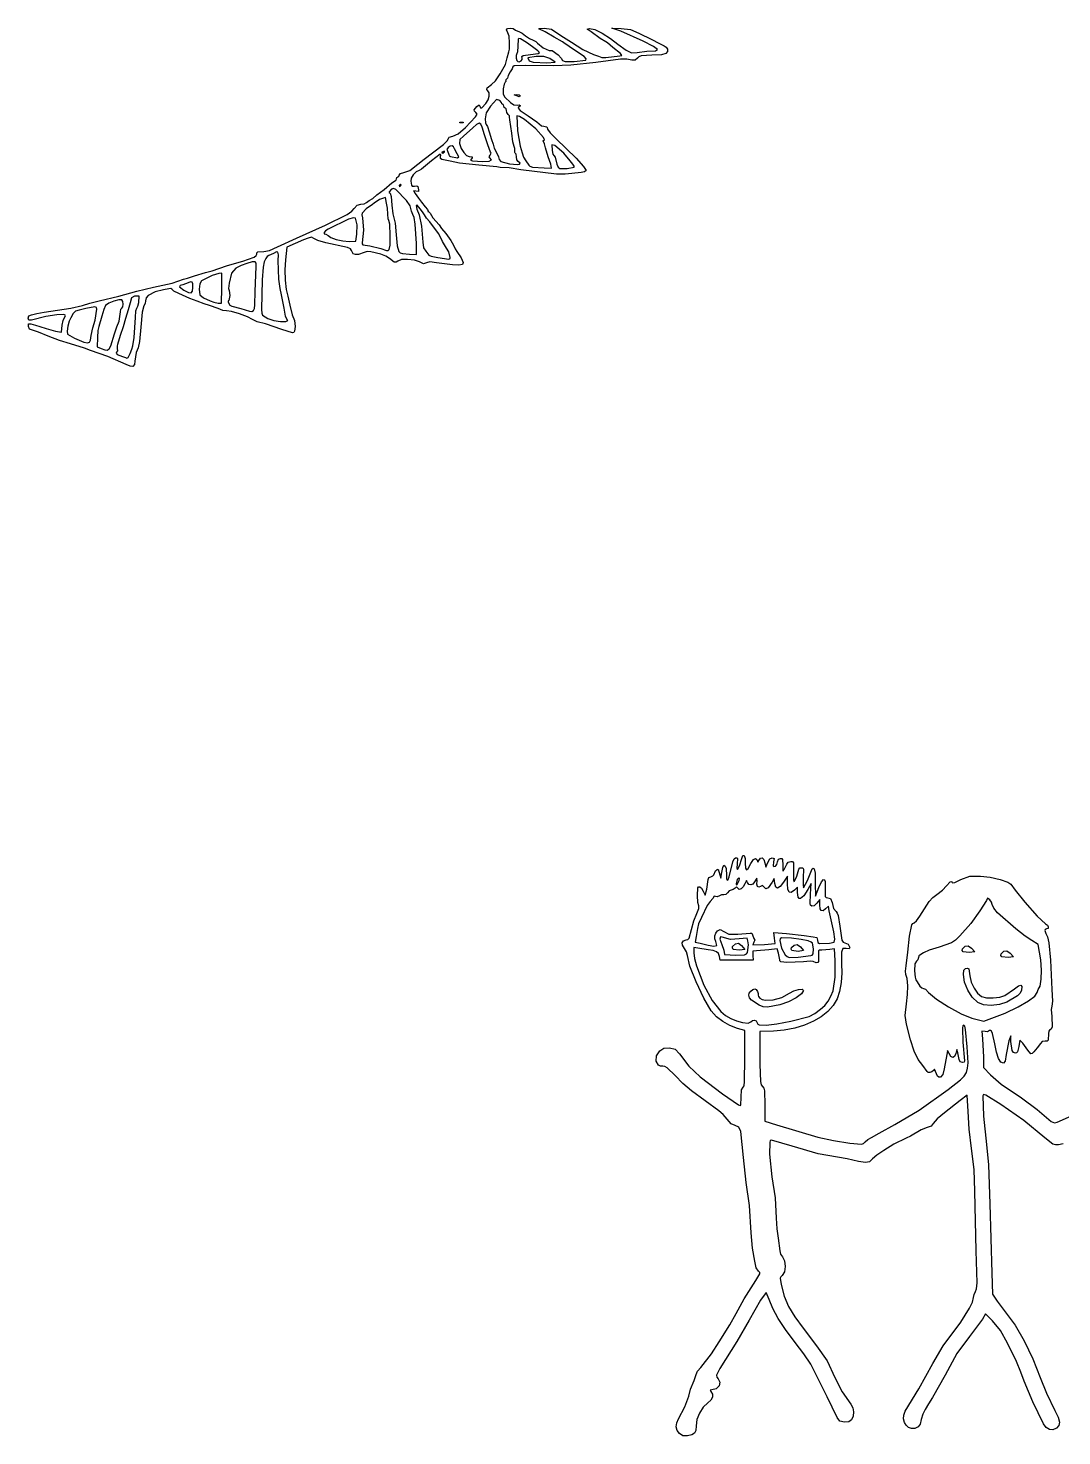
# Model space of a CAD drawing. Extents: x 0.2 to 20.9, y 0.4 to 14.7.
# Drawn here: x 0.16 to 10.67, y 0.41 to 14.72 of the extents above; entities that cross this region are included whole.
import ezdxf

# ---------------------------------------------------------------- set-up
doc = ezdxf.new("R2010")
doc.units = 0
doc.layers.add('Layer_1', color=7, linetype='CONTINUOUS')

msp = doc.modelspace()

# ---------------------------------------------------------------- linework, layer by layer
at = {"layer": 'Layer_1', "color": 7}
for points in [[(1.155627, 11.298147), (0.967548, 11.378054), (0.791659, 11.440237), (0.731385, 11.463606), (0.589122, 11.509432), (0.476177, 11.543294), (0.361877, 11.586141), (0.264849, 11.62539), (0.201349, 11.646986), (0.171839, 11.657695), (0.161107, 11.684714), (0.163003, 11.710749), (0.186507, 11.711165), (0.234877, 11.69755), (0.27861, 11.685684), (0.340397, 11.662435), (0.437608, 11.635951), (0.497713, 11.627978), (0.505765, 11.695955), (0.515249, 11.745231), (0.526745, 11.768244), (0.539677, 11.791432), (0.536086, 11.800668), (0.522706, 11.805419), (0.450946, 11.803611), (0.339821, 11.785463), (0.193602, 11.749657), (0.165377, 11.749664), (0.158677, 11.769433), (0.167067, 11.790965), (0.193602, 11.803006), (0.246877, 11.816499), (0.323077, 11.828459), (0.59291, 11.871443), (0.712348, 11.898432), (0.787327, 11.922192), (0.882577, 11.946018), (1.079357, 11.990854), (1.263577, 12.043742), (1.435027, 12.082701), (1.624433, 12.124344), (1.739192, 12.16568), (1.777783, 12.176837), (1.850734, 12.200507), (1.963863, 12.233025), (2.030867, 12.248375), (2.098297, 12.272856), (2.184939, 12.303837), (2.343314, 12.348923), (2.45594, 12.390099), (2.477071, 12.404491), (2.482777, 12.418773), (2.485114, 12.434494), (2.495079, 12.443028), (2.555615, 12.444892), (2.611811, 12.456412), (2.695315, 12.49268), (2.889179, 12.583253), (3.181279, 12.71298), (3.404346, 12.823717), (3.450433, 12.855622), (3.47507, 12.884862), (3.504068, 12.917876), (3.54271, 12.926137), (3.576916, 12.931733), (3.600379, 12.945187), (3.627334, 12.964237), (3.662968, 12.986462), (3.704243, 13.0215), (3.778179, 13.077951), (3.858048, 13.144513), (3.892973, 13.167437), (3.901593, 13.173033), (3.905179, 13.186487), (3.90891, 13.199941), (3.917879, 13.205537), (3.926849, 13.210656), (3.930579, 13.222964), (3.943857, 13.237675), (3.978391, 13.248037), (4.039301, 13.268875), (4.121782, 13.332537), (4.187619, 13.386073), (4.269624, 13.449573), (4.381359, 13.534514), (4.421678, 13.57043), (4.433268, 13.594758), (4.440242, 13.609578), (4.4762, 13.619684), (4.532209, 13.642484), (4.605946, 13.705618), (4.708841, 13.815152), (4.724463, 13.843785), (4.712016, 13.860874), (4.697671, 13.873991), (4.69414, 13.8864), (4.721154, 13.919562), (4.745454, 13.93655), (4.753833, 13.924227), (4.760732, 13.908036), (4.77254, 13.906554), (4.8147, 13.949286), (4.836721, 13.987497), (4.847924, 14.026603), (4.847332, 14.059929), (4.833964, 14.080795), (4.824098, 14.093844), (4.828039, 14.11035), (4.872347, 14.145337), (4.913178, 14.180817), (4.957645, 14.253287), (5.012007, 14.348537), (5.029324, 14.415212), (5.046444, 14.475515), (5.05425, 14.504384), (5.054658, 14.568735), (5.049011, 14.635058), (5.038654, 14.669843), (5.022779, 14.698418), (5.03387, 14.712283), (5.06014, 14.716752), (5.091089, 14.711896), (5.116215, 14.697786), (5.155909, 14.678736), (5.182414, 14.667382), (5.217143, 14.640084), (5.256197, 14.61059), (5.293103, 14.593956), (5.321591, 14.582134), (5.340401, 14.564206), (5.396404, 14.516346), (5.458954, 14.48946), (5.489273, 14.489742), (5.549692, 14.444392), (5.58084, 14.410264), (5.594279, 14.386524), (5.62061, 14.376581), (5.710197, 14.378619), (5.831146, 14.390673), (5.832877, 14.405391), (5.814532, 14.426981), (5.714517, 14.493506), (5.606979, 14.566531), (5.593661, 14.577138), (5.507818, 14.624763), (5.41834, 14.679314), (5.352979, 14.708556), (5.360665, 14.713283), (5.405896, 14.715835), (5.482096, 14.706267), (5.577569, 14.642694), (5.685519, 14.573618), (5.799951, 14.500367), (5.907998, 14.450138), (5.959591, 14.430482), (5.992129, 14.417443), (6.035026, 14.419713), (6.175798, 14.43545), (6.197626, 14.440328), (6.182148, 14.460098), (6.105454, 14.518975), (6.051479, 14.566165), (6.034715, 14.577138), (5.977735, 14.612063), (5.885284, 14.678738), (5.844016, 14.707041), (5.868334, 14.714725), (5.920643, 14.702665), (5.997585, 14.664945), (6.08153, 14.611551), (6.154846, 14.552469), (6.239123, 14.492118), (6.29442, 14.467432), (6.353423, 14.47006), (6.451529, 14.481617), (6.53778, 14.487895), (6.559479, 14.49981), (6.516803, 14.529483), (6.414454, 14.582874), (6.184829, 14.684749), (6.095929, 14.716574), (6.191179, 14.713152), (6.284056, 14.702342), (6.368979, 14.666774), (6.502329, 14.600024), (6.572179, 14.563801), (6.626154, 14.537612), (6.648804, 14.522726), (6.660065, 14.502408), (6.659132, 14.479978), (6.645204, 14.458756), (6.599086, 14.447212), (6.502928, 14.441336), (6.393621, 14.434748), (6.370496, 14.425998), (6.355455, 14.410945), (6.331272, 14.390408), (6.297704, 14.392222), (6.247742, 14.400338), (6.181832, 14.399828), (5.930829, 14.368268), (5.676829, 14.339614), (5.502781, 14.332104), (5.213279, 14.335627), (5.102082, 14.334255), (5.087332, 14.324447), (5.081064, 14.304088), (5.061644, 14.272338), (5.041829, 14.234238), (5.032264, 14.207329), (5.021018, 14.196138), (5.014342, 14.192726), (5.015758, 14.184522), (5.017007, 14.175045), (5.009927, 14.16857), (4.998581, 14.146877), (4.989573, 14.100811), (4.98825, 14.045497), (5.00568, 14.015456), (5.064692, 13.960264), (5.099264, 13.936158), (5.131367, 13.934813), (5.151123, 13.936225), (5.16182, 13.930887), (5.1611, 13.92213), (5.146604, 13.913287), (5.143734, 13.901908), (5.161848, 13.880962), (5.242681, 13.826869), (5.330289, 13.763657), (5.380262, 13.72465), (5.403779, 13.719888), (5.429179, 13.715125), (5.438149, 13.706924), (5.441879, 13.689435), (5.466136, 13.651123), (5.527604, 13.591015), (5.731581, 13.394491), (5.805198, 13.311946), (5.832308, 13.269038), (5.818276, 13.254681), (5.784483, 13.249278), (5.689529, 13.239822), (5.618747, 13.231155), (5.532331, 13.232623), (5.168829, 13.275936), (5.052207, 13.295361), (4.960394, 13.301477), (4.924211, 13.305515), (4.742973, 13.32559), (4.546529, 13.344787), (4.451279, 13.364328), (4.365271, 13.38208), (4.353013, 13.393427), (4.353679, 13.409962), (4.35481, 13.427036), (4.348661, 13.434138), (4.259207, 13.36806), (4.159179, 13.282476), (4.133779, 13.271293), (4.104595, 13.255078), (4.075684, 13.224719), (4.054891, 13.190422), (4.050064, 13.162393), (4.057404, 13.119571), (4.065364, 13.109426), (4.089329, 13.111422), (4.112113, 13.113458), (4.121079, 13.106353), (4.129035, 13.072581), (4.128481, 13.057165), (4.10046, 13.058919), (4.079323, 13.061714), (4.079804, 13.058507), (4.095679, 13.034364), (4.127209, 12.987797), (4.158959, 12.947936), (4.196424, 12.901574), (4.220494, 12.873623), (4.226058, 12.857552), (4.225028, 12.852175), (4.233263, 12.849939), (4.248079, 12.835897), (4.275871, 12.787626), (4.337053, 12.716142), (4.362379, 12.681641), (4.405379, 12.629986), (4.457852, 12.55713), (4.484703, 12.509899), (4.502079, 12.475013), (4.519509, 12.447345), (4.563974, 12.380798), (4.58202, 12.333959), (4.575119, 12.313632), (4.540199, 12.307872), (4.47446, 12.309608), (4.310408, 12.331524), (4.244209, 12.340938), (4.208416, 12.331211), (4.17962, 12.322729), (4.140344, 12.340129), (4.086774, 12.358445), (4.018296, 12.366472), (3.955283, 12.363436), (3.918105, 12.348564), (3.902189, 12.337978), (3.882352, 12.339109), (3.833842, 12.375584), (3.797375, 12.400636), (3.744942, 12.41766), (3.642761, 12.441848), (3.605979, 12.447229), (3.577562, 12.436299), (3.518251, 12.416688), (3.486857, 12.416101), (3.46349, 12.422752), (3.447979, 12.455599), (3.438222, 12.475005), (3.406704, 12.485813), (3.185437, 12.533832), (3.10644, 12.558748), (3.063751, 12.580085), (3.03922, 12.5934), (3.006601, 12.583147), (2.958273, 12.563561), (2.790893, 12.489048), (2.774922, 12.361399), (2.769987, 12.26069), (2.773508, 12.154385), (2.784267, 12.05941), (2.801044, 11.992689), (2.819581, 11.902274), (2.845218, 11.803313), (2.866248, 11.744484), (2.874033, 11.684116), (2.868292, 11.637028), (2.860261, 11.623095), (2.848743, 11.618039), (2.737858, 11.654223), (2.572796, 11.712189), (2.488243, 11.732339), (2.439145, 11.756133), (2.38846, 11.783833), (2.307508, 11.81413), (2.226681, 11.83703), (2.176371, 11.842539), (2.140331, 11.846867), (2.089537, 11.866651), (2.004684, 11.897517), (1.948533, 11.914606), (1.878683, 11.940366), (1.803327, 11.967057), (1.692202, 12.017791), (1.640628, 12.044823), (1.619177, 12.063767), (1.611314, 12.070816), (1.590602, 12.067843), (1.536627, 12.057038), (1.450641, 12.036632), (1.379878, 12.000773), (1.360526, 11.974435), (1.352477, 11.944481), (1.347652, 11.916579), (1.336051, 11.895171), (1.319929, 11.830215), (1.304375, 11.675984), (1.290147, 11.530899), (1.277358, 11.466307), (1.255616, 11.418515), (1.245283, 11.332289), (1.239397, 11.296161), (1.222792, 11.278542), (1.195019, 11.279262), (1.155627, 11.298149), (1.155627, 11.298147)], [(5.17363, 14.385412), (5.183282, 14.397788), (5.181529, 14.412037), (5.179326, 14.427725), (5.193473, 14.439615), (5.266213, 14.449943), (5.345851, 14.457946), (5.358617, 14.467947), (5.341724, 14.486521), (5.288895, 14.526337), (5.227388, 14.572225), (5.165654, 14.608005), (5.149529, 14.611366), (5.141002, 14.604273), (5.137079, 14.533543), (5.133994, 14.474638), (5.126578, 14.450137), (5.120805, 14.438945), (5.12167, 14.412037), (5.127787, 14.388715), (5.13804, 14.376732), (5.153099, 14.375745), (5.17363, 14.385412), (5.17363, 14.385412)], [(5.518079, 14.370784), (5.464104, 14.40759), (5.404116, 14.428449), (5.324404, 14.428314), (5.238871, 14.413733), (5.254627, 14.38606), (5.295869, 14.370636), (5.432084, 14.363312), (5.518079, 14.370777), (5.518079, 14.370784)], [(5.118021, 14.031037), (5.102737, 14.040271), (5.127546, 14.042845), (5.152211, 14.039744), (5.162471, 14.031037), (5.153254, 14.019858), (5.118021, 14.031037), (5.118021, 14.031037)], [(5.162479, 13.345237), (5.143429, 13.36253), (5.129728, 13.378597), (5.124379, 13.408339), (5.120997, 13.435528), (5.112868, 13.446837), (5.106694, 13.454318), (5.108016, 13.472305), (5.108742, 13.495084), (5.101136, 13.514089), (5.089015, 13.560904), (5.078891, 13.650546), (5.058088, 13.786006), (5.053296, 13.813142), (5.052896, 13.826098), (5.041688, 13.840653), (5.028334, 13.858742), (5.022779, 13.880192), (5.019049, 13.897033), (5.010079, 13.904037), (5.00111, 13.909633), (4.997379, 13.923087), (4.993649, 13.936541), (4.984679, 13.942137), (4.97571, 13.947334), (4.971979, 13.959829), (4.956069, 13.982468), (4.921665, 13.992937), (4.859203, 13.923632), (4.816747, 13.856517), (4.806879, 13.796632), (4.810144, 13.755885), (4.817993, 13.738937), (4.830809, 13.716554), (4.846012, 13.662737), (4.871376, 13.586537), (4.887809, 13.536638), (4.89909, 13.495753), (4.915004, 13.467526), (4.942038, 13.40921), (4.950331, 13.380253), (4.966285, 13.362281), (5.054529, 13.338256), (5.136928, 13.329296), (5.156271, 13.334119), (5.162479, 13.345237), (5.162479, 13.345237)], [(4.870379, 13.377783), (4.854504, 13.399264), (4.84583, 13.40814), (4.856875, 13.42669), (4.867014, 13.445248), (4.862282, 13.45733), (4.833146, 13.529387), (4.800501, 13.630987), (4.775471, 13.710362), (4.763538, 13.740924), (4.7444, 13.750084), (4.716971, 13.737768), (4.680167, 13.703904), (4.587073, 13.620141), (4.548052, 13.583446), (4.546958, 13.54405), (4.563563, 13.49502), (4.589168, 13.451157), (4.61762, 13.420896), (4.642767, 13.412673), (4.672914, 13.408561), (4.675438, 13.399346), (4.666042, 13.388978), (4.658409, 13.376474), (4.677026, 13.366778), (4.778316, 13.359648), (4.848708, 13.364975), (4.870391, 13.377783), (4.870379, 13.377783)], [(4.549696, 13.760048), (4.581446, 13.760048), (4.583328, 13.755524), (4.565571, 13.753642), (4.54781, 13.755524), (4.549696, 13.760048), (4.549696, 13.760048)], [(5.473601, 13.332665), (5.445881, 13.409628), (5.419615, 13.501575), (5.410607, 13.541897), (5.398699, 13.564118), (5.391953, 13.571245), (5.400703, 13.573643), (5.409116, 13.581991), (5.398115, 13.605739), (5.321221, 13.694343), (5.206909, 13.787098), (5.155761, 13.817766), (5.129115, 13.824115), (5.135813, 13.673518), (5.160783, 13.518722), (5.182458, 13.450193), (5.197003, 13.404438), (5.221114, 13.369234), (5.251371, 13.324778), (5.259791, 13.313414), (5.286872, 13.305238), (5.407954, 13.29647), (5.481989, 13.294438), (5.473593, 13.332666), (5.473601, 13.332665)], [(4.394039, 13.459392), (4.39397, 13.466213), (4.382087, 13.464383), (4.363107, 13.452444), (4.374329, 13.446837), (4.394039, 13.459392), (4.394039, 13.459392)], [(4.540179, 13.40783), (4.521756, 13.438046), (4.494979, 13.489753), (4.484942, 13.511837), (4.469831, 13.521613), (4.450949, 13.518813), (4.429596, 13.503171), (4.41728, 13.484503), (4.424155, 13.468881), (4.438579, 13.432441), (4.441903, 13.41972), (4.454586, 13.41082), (4.524304, 13.39794), (4.540179, 13.40783), (4.540179, 13.40783)], [(5.712708, 13.303746), (5.712368, 13.315247), (5.696833, 13.334373), (5.670479, 13.369408), (5.605238, 13.445869), (5.516434, 13.523917), (5.483979, 13.531272), (5.486527, 13.472405), (5.496141, 13.437118), (5.506494, 13.421437), (5.51815, 13.405562), (5.534898, 13.334089), (5.550388, 13.304584), (5.566063, 13.290287), (5.641679, 13.290887), (5.712708, 13.303746), (5.712708, 13.303746)], [(4.108125, 12.528939), (4.095487, 12.722569), (4.083249, 12.792454), (4.069918, 12.822421), (4.057579, 12.857518), (4.044337, 12.909446), (4.006779, 12.964089), (3.899184, 13.075545), (3.875369, 13.085782), (3.854416, 13.078557), (3.829936, 13.054375), (3.829946, 13.044473), (3.839811, 13.040437), (3.849611, 13.004448), (3.857955, 12.917922), (3.867074, 12.828951), (3.878732, 12.787084), (3.89109, 12.733341), (3.901863, 12.614665), (3.910452, 12.505111), (3.927822, 12.44792), (3.943684, 12.433425), (3.966402, 12.425378), (4.038623, 12.419771), (4.108379, 12.41749), (4.108097, 12.528938), (4.108125, 12.528939)], [(3.949629, 13.116637), (3.951225, 13.125607), (3.944027, 13.129337), (3.930579, 13.116637), (3.936179, 13.103937), (3.949629, 13.116637), (3.949629, 13.116637)], [(3.841679, 12.608637), (3.838213, 12.723116), (3.827752, 12.761037), (3.818631, 12.777688), (3.818227, 12.824545), (3.813104, 12.888045), (3.803579, 12.938088), (3.791853, 12.995385), (3.733581, 12.975186), (3.678696, 12.936081), (3.659646, 12.925609), (3.595172, 12.881231), (3.554105, 12.836847), (3.552658, 12.817541), (3.559847, 12.789547), (3.567911, 12.662721), (3.555831, 12.536019), (3.554451, 12.52301), (3.563773, 12.51436), (3.632129, 12.50237), (3.746429, 12.47665), (3.802485, 12.45813), (3.819456, 12.457596), (3.830653, 12.465095), (3.840521, 12.510835), (3.841679, 12.608637), (3.841679, 12.608637)], [(4.451279, 12.384492), (4.436413, 12.443485), (4.413425, 12.481637), (4.371627, 12.547161), (4.336979, 12.626206), (4.299986, 12.671055), (4.242508, 12.746827), (4.209895, 12.786437), (4.189792, 12.818187), (4.170228, 12.849937), (4.144487, 12.880989), (4.114275, 12.918203), (4.104187, 12.9134), (4.110967, 12.877627), (4.133994, 12.818187), (4.158005, 12.704697), (4.171879, 12.5425), (4.178103, 12.484918), (4.203931, 12.448495), (4.232506, 12.408939), (4.258027, 12.397801), (4.324279, 12.384857), (4.43687, 12.370147), (4.449845, 12.373706), (4.451279, 12.384493), (4.451279, 12.384492)], [(3.502372, 12.621337), (3.506223, 12.718148), (3.487121, 12.785196), (3.466871, 12.78925), (3.418196, 12.773884), (3.209854, 12.674641), (3.183904, 12.657307), (3.170211, 12.639984), (3.170519, 12.626664), (3.186571, 12.621337), (3.209123, 12.607649), (3.235549, 12.587932), (3.29122, 12.568523), (3.359037, 12.554105), (3.421902, 12.549362), (3.492102, 12.551487), (3.502372, 12.621337), (3.502372, 12.621337)], [(2.467232, 12.040313), (2.477874, 12.294312), (2.478924, 12.326688), (2.466487, 12.341382), (2.435925, 12.339811), (2.382599, 12.323388), (2.323719, 12.304596), (2.271671, 12.277823), (2.226285, 12.225604), (2.201894, 12.123098), (2.197967, 12.071807), (2.203377, 12.049829), (2.209727, 11.999037), (2.200202, 11.948237), (2.192107, 11.943842), (2.191409, 11.932661), (2.209727, 11.901973), (2.228777, 11.889065), (2.320852, 11.865831), (2.40839, 11.838745), (2.434053, 11.836479), (2.45051, 11.845143), (2.459909, 11.867299), (2.464397, 11.905505), (2.467232, 12.040313), (2.467232, 12.040313)], [(2.800277, 11.744385), (2.789626, 11.757737), (2.777411, 11.79038), (2.763009, 11.868862), (2.736644, 12.005387), (2.721528, 12.069115), (2.709039, 12.16645), (2.702447, 12.354639), (2.704999, 12.410917), (2.69919, 12.439229), (2.682768, 12.442809), (2.653482, 12.424891), (2.606844, 12.405841), (2.588839, 12.396543), (2.576892, 12.373687), (2.558824, 12.341937), (2.547759, 12.288654), (2.537816, 12.159356), (2.531576, 11.856038), (2.533839, 11.820902), (2.541643, 11.799608), (2.597717, 11.76611), (2.657939, 11.746229), (2.724394, 11.734627), (2.778151, 11.733336), (2.800277, 11.744385), (2.800277, 11.744385)], [(2.129567, 12.072062), (2.130075, 12.227149), (2.097189, 12.222921), (2.030775, 12.200966), (1.920788, 12.149603), (1.903992, 12.117208), (1.898563, 12.064104), (1.905195, 12.006865), (1.940958, 11.974907), (2.010481, 11.944565), (2.046402, 11.931631), (2.090087, 11.922837), (2.124978, 11.922837), (2.129553, 12.072062), (2.129567, 12.072062)], [(1.835077, 12.081587), (1.833115, 12.116197), (1.825861, 12.133976), (1.811267, 12.136866), (1.787279, 12.126804), (1.730302, 12.107513), (1.704554, 12.099397), (1.697821, 12.088697), (1.743002, 12.052625), (1.789124, 12.029297), (1.817249, 12.025532), (1.831269, 12.042554), (1.835077, 12.081587), (1.835077, 12.081587)], [(0.799019, 11.592637), (0.816813, 11.668837), (0.840574, 11.747058), (0.857177, 11.859004), (0.852698, 11.876607), (0.835949, 11.883517), (0.745769, 11.866611), (0.675919, 11.849576), (0.640211, 11.839061), (0.615877, 11.815975), (0.592105, 11.772314), (0.575156, 11.738171), (0.561412, 11.687453), (0.554485, 11.637719), (0.55799, 11.606532), (0.630565, 11.564268), (0.723827, 11.525383), (0.76091, 11.518458), (0.781699, 11.523689), (0.792351, 11.54658), (0.799019, 11.592637), (0.799019, 11.592637)], [(0.998336, 11.48819), (1.03529, 11.608512), (1.060899, 11.681537), (1.084245, 11.738983), (1.098477, 11.833211), (1.102207, 11.860632), (1.111177, 11.872037), (1.12054, 11.883507), (1.123585, 11.909518), (1.120356, 11.93747), (1.110894, 11.954764), (1.080906, 11.954234), (1.030544, 11.940416), (0.979026, 11.919807), (0.945574, 11.898899), (0.926997, 11.85838), (0.9098, 11.789766), (0.879207, 11.683823), (0.868382, 11.64378), (0.862542, 11.571829), (0.860256, 11.477157), (0.899995, 11.459733), (0.938125, 11.445657), (0.96387, 11.444737), (0.982264, 11.458429), (0.998341, 11.48819), (0.998336, 11.48819)], [(1.194565, 11.408487), (1.211905, 11.452937), (1.223659, 11.48766), (1.236426, 11.572375), (1.250877, 11.775052), (1.254379, 11.843548), (1.262801, 11.872037), (1.27312, 11.889538), (1.283006, 11.928817), (1.286185, 11.993362), (1.241758, 11.991499), (1.20821, 11.975574), (1.195262, 11.926018), (1.175834, 11.85427), (1.150431, 11.764826), (1.123498, 11.681303), (1.095646, 11.591666), (1.068886, 11.501927), (1.062813, 11.486744), (1.064988, 11.461703), (1.066756, 11.436318), (1.057182, 11.422977), (1.053151, 11.413815), (1.06551, 11.400906), (1.116756, 11.380129), (1.147448, 11.370101), (1.16147, 11.362919), (1.175096, 11.367817), (1.194565, 11.408488), (1.194565, 11.408487)], [(10.684361, 3.374488), (10.638736, 3.365452), (10.606628, 3.365202), (10.579521, 3.373419), (10.499036, 3.436136), (10.285426, 3.611681), (10.050899, 3.776059), (9.89826, 3.871707), (9.874561, 3.877204), (9.866458, 3.863747), (9.873605, 3.656171), (9.906209, 3.369388), (9.923766, 3.160843), (9.937902, 2.766138), (9.958665, 2.061625), (9.967022, 1.846063), (10.011864, 1.775875), (10.115835, 1.642188), (10.197837, 1.531731), (10.288373, 1.373649), (10.376207, 1.189499), (10.450102, 1.000837), (10.515553, 0.841211), (10.601599, 0.664702), (10.633903, 0.596624), (10.647154, 0.546772), (10.641714, 0.511173), (10.617948, 0.485858), (10.580118, 0.469272), (10.545345, 0.471215), (10.513444, 0.491749), (10.484231, 0.530937), (10.375396, 0.752353), (10.288137, 0.962737), (10.254389, 1.054818), (10.210168, 1.162299), (10.119089, 1.349619), (10.045886, 1.478868), (9.965938, 1.577717), (9.89407, 1.646958), (9.863348, 1.595073), (9.733765, 1.418266), (9.604208, 1.244306), (9.483415, 1.024154), (9.354349, 0.796824), (9.315379, 0.731386), (9.282057, 0.676059), (9.256093, 0.628577), (9.242253, 0.574831), (9.23083, 0.526894), (9.209247, 0.498713), (9.175349, 0.483051), (9.142748, 0.482079), (9.113304, 0.493534), (9.088876, 0.51515), (9.071323, 0.544663), (9.062506, 0.579809), (9.064284, 0.618321), (9.078516, 0.657937), (9.215566, 0.886537), (9.359005, 1.142417), (9.464064, 1.323829), (9.642884, 1.563495), (9.733062, 1.704284), (9.761813, 1.767821), (9.772579, 1.813136), (9.778735, 1.845196), (9.793534, 1.876006), (9.804483, 1.902803), (9.808872, 1.961315), (9.799681, 2.288406), (9.785076, 2.894968), (9.778748, 3.115738), (9.752982, 3.326768), (9.728603, 3.523954), (9.718057, 3.702739), (9.707276, 3.871014), (9.637426, 3.816771), (9.47816, 3.690115), (9.404306, 3.628629), (9.36375, 3.582456), (9.340745, 3.553667), (9.302567, 3.540838), (9.238985, 3.519498), (9.130747, 3.455032), (9.086779, 3.432023), (8.962984, 3.374026), (8.860152, 3.307557), (8.789515, 3.261438), (8.745886, 3.223338), (8.714264, 3.193098), (8.672813, 3.185238), (8.604823, 3.197593), (8.48818, 3.223117), (8.191429, 3.274377), (7.927738, 3.351316), (7.718188, 3.413853), (7.706472, 3.409614), (7.700286, 3.390633), (7.699643, 3.270978), (7.721544, 3.039188), (7.754152, 2.827626), (7.7662, 2.620421), (7.771946, 2.513348), (7.78525, 2.416892), (7.804079, 2.288686), (7.811162, 2.253926), (7.829479, 2.226388), (7.850642, 2.1861), (7.857202, 2.129001), (7.849364, 2.073271), (7.827335, 2.037086), (7.812267, 2.024689), (7.805982, 2.010138), (7.816091, 1.944291), (7.848421, 1.826767), (7.892772, 1.721918), (7.955248, 1.617805), (8.041953, 1.502487), (8.176647, 1.323621), (8.282906, 1.169033), (8.363941, 1.001492), (8.438568, 0.853267), (8.523978, 0.729989), (8.544336, 0.693222), (8.55287, 0.650655), (8.549247, 0.608056), (8.533136, 0.571191), (8.506574, 0.548654), (8.460111, 0.546141), (8.412729, 0.556955), (8.38603, 0.594437), (8.28594, 0.803987), (8.117688, 1.134993), (8.047707, 1.242494), (7.959852, 1.357687), (7.860715, 1.48847), (7.785402, 1.601542), (7.731072, 1.701575), (7.694882, 1.79324), (7.665029, 1.864438), (7.606845, 1.7855), (7.491329, 1.583262), (7.365754, 1.365162), (7.192764, 1.090736), (7.158497, 1.023825), (7.160985, 1.004581), (7.175427, 0.988137), (7.193513, 0.954707), (7.185094, 0.917146), (7.156212, 0.886506), (7.112912, 0.873837), (7.096203, 0.870662), (7.103037, 0.858597), (7.118374, 0.831664), (7.11765, 0.800729), (7.101852, 0.7695), (7.071964, 0.741684), (7.024834, 0.697846), (6.986481, 0.639591), (6.9608, 0.574426), (6.951689, 0.509858), (6.948708, 0.463069), (6.93601, 0.433758), (6.909297, 0.416883), (6.864271, 0.407406), (6.816428, 0.407446), (6.781221, 0.429811), (6.759188, 0.461425), (6.750298, 0.499813), (6.75479, 0.540691), (6.772902, 0.579776), (6.836214, 0.70348), (6.87716, 0.81135), (6.895774, 0.881201), (6.933015, 0.969087), (6.953098, 1.03248), (6.966602, 1.063432), (6.998978, 1.10233), (7.106923, 1.242137), (7.185993, 1.362787), (7.295146, 1.534453), (7.35978, 1.652179), (7.439514, 1.798999), (7.558148, 1.985088), (7.599749, 2.053512), (7.59847, 2.068055), (7.5856, 2.080338), (7.564222, 2.114676), (7.549724, 2.181938), (7.525501, 2.315288), (7.512279, 2.471224), (7.493486, 2.749073), (7.461168, 2.982038), (7.434569, 3.236038), (7.406476, 3.499504), (7.387219, 3.545557), (7.349022, 3.561514), (7.306801, 3.580148), (7.266875, 3.624942), (7.22603, 3.673266), (7.182598, 3.711746), (6.903915, 3.91488), (6.816523, 3.990521), (6.738482, 4.069228), (6.657766, 4.148172), (6.633606, 4.1627), (6.614318, 4.165178), (6.588879, 4.166501), (6.56887, 4.17661), (6.546593, 4.215935), (6.550398, 4.268656), (6.583195, 4.320276), (6.624155, 4.348248), (6.681521, 4.351227), (6.739873, 4.339218), (6.781628, 4.289569), (6.876856, 4.165097), (6.994418, 4.057719), (7.22059, 3.884886), (7.381802, 3.771122), (7.398264, 3.763856), (7.406754, 3.76974), (7.410377, 3.850182), (7.414439, 3.925962), (7.429427, 3.95183), (7.439216, 3.966111), (7.445007, 4.009547), (7.448477, 4.243207), (7.448477, 4.527273), (7.371049, 4.5488), (7.293532, 4.577375), (7.222008, 4.617723), (7.158774, 4.668297), (7.106121, 4.727549), (7.029594, 4.855326), (6.950782, 5.021934), (6.889163, 5.182055), (6.864215, 5.290375), (6.855398, 5.325927), (6.834282, 5.362517), (6.814935, 5.394368), (6.811272, 5.420487), (6.822967, 5.439065), (6.849694, 5.448294), (6.868648, 5.453041), (6.881342, 5.467034), (6.903895, 5.553788), (6.928302, 5.643943), (6.958096, 5.718027), (6.980291, 5.768455), (6.978802, 5.793592), (6.969674, 5.830228), (6.965877, 5.900159), (6.96966, 5.977134), (6.976384, 5.988786), (6.988102, 5.989667), (7.007383, 5.974688), (7.022479, 5.944286), (7.04351, 5.903038), (7.061322, 5.963296), (7.073358, 6.061788), (7.081041, 6.081711), (7.102402, 6.091246), (7.122583, 6.098735), (7.130977, 6.111043), (7.149664, 6.151787), (7.164765, 6.16584), (7.176364, 6.166683), (7.194321, 6.109553), (7.203086, 6.077023), (7.212858, 6.134813), (7.223275, 6.186386), (7.234355, 6.207838), (7.247485, 6.198588), (7.257233, 6.174442), (7.261067, 6.103063), (7.260832, 6.070454), (7.267744, 6.05626), (7.277992, 6.062291), (7.287765, 6.090363), (7.3243, 6.24322), (7.338065, 6.272356), (7.352975, 6.282164), (7.36511, 6.282585), (7.371062, 6.275216), (7.368399, 6.221429), (7.366027, 6.17728), (7.371165, 6.162705), (7.394042, 6.20269), (7.416154, 6.275415), (7.428168, 6.306359), (7.44049, 6.305393), (7.449463, 6.277478), (7.451429, 6.227576), (7.452752, 6.177173), (7.462858, 6.159759), (7.481603, 6.175343), (7.508844, 6.223934), (7.535189, 6.267433), (7.556469, 6.275911), (7.570125, 6.264632), (7.576272, 6.247754), (7.579832, 6.239469), (7.588913, 6.256405), (7.605111, 6.279029), (7.624078, 6.281584), (7.641321, 6.265721), (7.652343, 6.233093), (7.659364, 6.188788), (7.680269, 6.236413), (7.70223, 6.272215), (7.726333, 6.284038), (7.745301, 6.277224), (7.739899, 6.243604), (7.73392, 6.200473), (7.741961, 6.195323), (7.758156, 6.199169), (7.77255, 6.214711), (7.780929, 6.242012), (7.789884, 6.269542), (7.810418, 6.277688), (7.823877, 6.27557), (7.831074, 6.266219), (7.832316, 6.207838), (7.832292, 6.152116), (7.837832, 6.151072), (7.848744, 6.163388), (7.875846, 6.217363), (7.888818, 6.239179), (7.914699, 6.245938), (7.932915, 6.24424), (7.94183, 6.232504), (7.941897, 6.139061), (7.941613, 6.057793), (7.945512, 6.043977), (7.952478, 6.044689), (7.975651, 6.09759), (7.994862, 6.1681), (8.006228, 6.179713), (8.02257, 6.182438), (8.037064, 6.180161), (8.044021, 6.167899), (8.041346, 6.080838), (8.039162, 6.009083), (8.044476, 5.979238), (8.08311, 6.052263), (8.130774, 6.170137), (8.140722, 6.179013), (8.150753, 6.170895), (8.161747, 6.126069), (8.164158, 6.022109), (8.166755, 5.893187), (8.200463, 5.979715), (8.226977, 6.039963), (8.24867, 6.061788), (8.257972, 6.057893), (8.26327, 6.043729), (8.26439, 5.969713), (8.265726, 5.889851), (8.274652, 5.87934), (8.292366, 5.877638), (8.32004, 5.868272), (8.336802, 5.830013), (8.3501, 5.768061), (8.375015, 5.736311), (8.387954, 5.722051), (8.397718, 5.696455), (8.413849, 5.58784), (8.433881, 5.446866), (8.445705, 5.425117), (8.463288, 5.420438), (8.499116, 5.405341), (8.515271, 5.37186), (8.506818, 5.359521), (8.477668, 5.361283), (8.444444, 5.360836), (8.43155, 5.323416), (8.430562, 5.206007), (8.433224, 5.115497), (8.425336, 5.016431), (8.408674, 4.922741), (8.385011, 4.848361), (8.346489, 4.782622), (8.292345, 4.722249), (8.224329, 4.668122), (8.144191, 4.621124), (8.053679, 4.582135), (7.954543, 4.552038), (7.848532, 4.531713), (7.737396, 4.522042), (7.600871, 4.517153), (7.600307, 4.45127), (7.600871, 4.183187), (7.605773, 4.00965), (7.613398, 3.976795), (7.626847, 3.959447), (7.640124, 3.942941), (7.647617, 3.914314), (7.651679, 3.77217), (7.651679, 3.606432), (7.769154, 3.568144), (8.188792, 3.442788), (8.348636, 3.408565), (8.516084, 3.383179), (8.633565, 3.371958), (8.654775, 3.378532), (8.669827, 3.394634), (8.697893, 3.419569), (8.733925, 3.439548), (8.813729, 3.483011), (8.972479, 3.571908), (9.220154, 3.717311), (9.514453, 3.927381), (9.640096, 4.026002), (9.67741, 4.063979), (9.701007, 4.101822), (9.713355, 4.145095), (9.716919, 4.199366), (9.707564, 4.363163), (9.691133, 4.538475), (9.683015, 4.572673), (9.673237, 4.582238), (9.664123, 4.575833), (9.659866, 4.550714), (9.664037, 4.408902), (9.67981, 4.218402), (9.677832, 4.205679), (9.65988, 4.201238), (9.638237, 4.209003), (9.626772, 4.232988), (9.612128, 4.299663), (9.604076, 4.334588), (9.592714, 4.293313), (9.579078, 4.263872), (9.562053, 4.252038), (9.543153, 4.264162), (9.524814, 4.293313), (9.509118, 4.324892), (9.506376, 4.300489), (9.491946, 4.230639), (9.474231, 4.139525), (9.460652, 4.081233), (9.435633, 4.054871), (9.421507, 4.054567), (9.407726, 4.063331), (9.385481, 4.109504), (9.376248, 4.134058), (9.364554, 4.121683), (9.349488, 4.107516), (9.328818, 4.100202), (9.310548, 4.101066), (9.302679, 4.111433), (9.256378, 4.171758), (9.211483, 4.23189), (9.170934, 4.316793), (9.131532, 4.434571), (9.090079, 4.593329), (9.077139, 4.68125), (9.091349, 4.798633), (9.10234, 4.893135), (9.104782, 4.983098), (9.098943, 5.055623), (9.085092, 5.097805), (9.081457, 5.129354), (9.088436, 5.186705), (9.106363, 5.325188), (9.123275, 5.485303), (9.144375, 5.601413), (9.155379, 5.617109), (9.169744, 5.623638), (9.193257, 5.643223), (9.226254, 5.690313), (9.323439, 5.840749), (9.359577, 5.879079), (9.401279, 5.910239), (9.45684, 5.95456), (9.496529, 5.998594), (9.53672, 6.040224), (9.551067, 6.042507), (9.556668, 6.029878), (9.582385, 6.033746), (9.644213, 6.061105), (9.735131, 6.098289), (9.844238, 6.09825), (9.941867, 6.085573), (10.042721, 6.062887), (10.121667, 6.036985), (10.153568, 6.014659), (10.194843, 5.953972), (10.295481, 5.831783), (10.418902, 5.689621), (10.505993, 5.612147), (10.525154, 5.596987), (10.533747, 5.57989), (10.530844, 5.565919), (10.515518, 5.560138), (10.503089, 5.555824), (10.497155, 5.544877), (10.507026, 5.515053), (10.524486, 5.479537), (10.538795, 5.419071), (10.554586, 5.242638), (10.570698, 4.944188), (10.576615, 4.825589), (10.569852, 4.775934), (10.563362, 4.74168), (10.570416, 4.668984), (10.574308, 4.566275), (10.564153, 4.540203), (10.546009, 4.531438), (10.537584, 4.521178), (10.535672, 4.496513), (10.53366, 4.430264), (10.521924, 4.420259), (10.500346, 4.419832), (10.470992, 4.416433), (10.452639, 4.3971), (10.420189, 4.349915), (10.384844, 4.309628), (10.368562, 4.294545), (10.354338, 4.292168), (10.325374, 4.327553), (10.275324, 4.398094), (10.244627, 4.431219), (10.233903, 4.363853), (10.220438, 4.309697), (10.211234, 4.299336), (10.198473, 4.296488), (10.179996, 4.303292), (10.166778, 4.324686), (10.153941, 4.417138), (10.151768, 4.474288), (10.132043, 4.423488), (10.104363, 4.283788), (10.094158, 4.215457), (10.078728, 4.194888), (10.052173, 4.207351), (10.028391, 4.244645), (10.007449, 4.306624), (9.989414, 4.39314), (9.967487, 4.498141), (9.95737, 4.52091), (9.946121, 4.529194), (9.931173, 4.528606), (9.924957, 4.52143), (9.915042, 4.514942), (9.891203, 4.516012), (9.857449, 4.522465), (9.865803, 4.442538), (9.874157, 4.257178), (9.874157, 4.151744), (9.947182, 4.076908), (10.054668, 3.982342), (10.261507, 3.84349), (10.420257, 3.723255), (10.564197, 3.602276), (10.596714, 3.589788), (10.622475, 3.597109), (10.801257, 3.674949)], [(7.160864, 5.392022), (7.15093, 5.431453), (7.141227, 5.460266), (7.14136, 5.489869), (7.150908, 5.517756), (7.169446, 5.541422), (7.195104, 5.554742), (7.232706, 5.532657), (7.283457, 5.508539), (7.375104, 5.505857), (7.501012, 5.516238), (7.519341, 5.516707), (7.524679, 5.500033), (7.53938, 5.461616), (7.547341, 5.445792), (7.537574, 5.427019), (7.52832, 5.399865), (7.6459, 5.401796), (7.75622, 5.410985), (7.749856, 5.467425), (7.743495, 5.523866), (7.872214, 5.515332), (8.051732, 5.49366), (8.143807, 5.480007), (8.178066, 5.473708), (8.185082, 5.444958), (8.188821, 5.422822), (8.205371, 5.411885), (8.308907, 5.416161), (8.354347, 5.426673), (8.362882, 5.457419), (8.351763, 5.529666), (8.305732, 5.742534), (8.297697, 5.791581), (8.267728, 5.763428), (8.242242, 5.745215), (8.224398, 5.745985), (8.213891, 5.765959), (8.210417, 5.805361), (8.210417, 5.858586), (8.180761, 5.821523), (8.152696, 5.795095), (8.128299, 5.793212), (8.116365, 5.801249), (8.110554, 5.818736), (8.113488, 5.912825), (8.121481, 6.023686), (8.088593, 5.960186), (8.048153, 5.896667), (8.014134, 5.870067), (8.000828, 5.870954), (7.990683, 5.881483), (7.981944, 5.932009), (7.981944, 5.983664), (7.950841, 5.954444), (7.918909, 5.931909), (7.897, 5.934612), (7.884387, 5.963214), (7.880344, 6.018373), (7.880344, 6.096407), (7.839069, 6.034647), (7.805315, 5.990956), (7.780256, 5.974633), (7.763101, 5.985577), (7.753059, 6.023686), (7.746424, 6.074486), (7.725323, 6.035461), (7.682958, 5.978791), (7.662394, 5.968373), (7.644418, 5.984775), (7.626569, 6.00103), (7.606724, 5.991463), (7.588107, 5.983226), (7.575094, 5.991613), (7.569178, 6.014181), (7.571853, 6.048488), (7.569938, 6.077182), (7.54476, 6.039899), (7.527431, 6.016706), (7.507708, 6.00745), (7.489061, 6.012511), (7.474963, 6.032269), (7.462931, 6.052361), (7.448288, 6.020243), (7.431284, 5.987229), (7.410856, 5.966801), (7.390884, 5.961434), (7.375246, 5.973605), (7.363236, 5.987175), (7.34761, 5.97369), (7.329101, 5.959669), (7.307738, 5.953837), (7.287031, 5.946024), (7.270104, 5.92724), (7.253732, 5.909403), (7.233731, 5.906433), (7.211233, 5.905506), (7.188234, 5.895145), (7.166993, 5.885455), (7.149956, 5.890453), (7.135152, 5.892398), (7.120611, 5.871188), (7.096105, 5.839537), (7.065752, 5.798262), (7.005715, 5.677426), (6.977627, 5.611465), (6.965944, 5.5646), (6.95121, 5.482154), (6.942427, 5.427023), (6.992358, 5.414083), (7.074168, 5.395807), (7.133074, 5.383896), (7.160932, 5.392021), (7.160864, 5.392022)], [(7.390757, 6.052263), (7.39329, 6.072472), (7.387192, 6.080838), (7.368185, 6.06191), (7.359579, 6.020109), (7.362823, 6.008621), (7.370828, 6.011932), (7.390757, 6.052263), (7.390757, 6.052263)], [(10.094917, 4.705677), (10.228085, 4.769505), (10.330741, 4.828247), (10.396812, 4.878001), (10.420229, 4.914863), (10.431264, 4.943129), (10.449694, 4.978266), (10.461014, 5.048795), (10.464145, 5.142485), (10.458013, 5.24711), (10.431072, 5.403468), (10.365111, 5.443571), (10.298261, 5.48629), (10.201694, 5.560154), (10.017054, 5.722947), (9.978391, 5.770764), (9.963079, 5.806985), (9.955955, 5.833641), (9.938828, 5.857546), (9.916716, 5.87219), (9.905388, 5.84999), (9.836215, 5.744288), (9.744191, 5.616799), (9.634917, 5.488991), (9.588668, 5.445169), (9.549769, 5.417985), (9.423377, 5.375701), (9.321351, 5.343049), (9.264656, 5.316183), (9.22701, 5.293438), (9.217665, 5.286162), (9.213779, 5.268669), (9.207625, 5.247731), (9.192827, 5.232175), (9.176449, 5.205069), (9.173362, 5.133257), (9.178264, 5.070393), (9.187962, 5.041693), (9.201079, 5.021724), (9.227561, 4.978121), (9.248445, 4.960205), (9.263563, 4.95626), (9.283391, 4.946776), (9.316779, 4.915149), (9.397485, 4.847605), (9.5175, 4.769303), (9.646624, 4.698337), (9.754656, 4.652802), (9.879017, 4.621175), (10.094917, 4.705677), (10.094917, 4.705677)], [(7.474873, 5.320697), (7.483222, 5.397445), (7.479183, 5.44088), (7.470335, 5.466313), (7.389385, 5.459337), (7.301894, 5.453592), (7.216704, 5.477623), (7.19902, 5.478543), (7.194479, 5.455974), (7.213123, 5.40064), (7.232173, 5.343179), (7.241046, 5.301904), (7.354897, 5.293438), (7.445509, 5.297874), (7.463921, 5.306095), (7.474873, 5.320697), (7.474873, 5.320697)], [(8.118585, 5.28937), (8.133724, 5.295006), (8.142121, 5.305546), (8.145156, 5.358075), (8.136269, 5.414046), (8.120521, 5.426714), (8.090998, 5.438438), (8.019786, 5.453923), (7.921554, 5.465076), (7.818984, 5.468363), (7.805998, 5.460457), (7.804079, 5.443532), (7.819584, 5.363279), (7.85775, 5.2965), (7.876135, 5.279421), (7.897045, 5.271178), (7.988229, 5.273994), (8.118585, 5.28937), (8.118585, 5.28937)], [(7.915933, 4.621555), (8.102586, 4.671228), (8.158461, 4.700519), (8.217899, 4.744385), (8.259946, 4.782872), (8.294823, 4.826552), (8.322761, 4.876193), (8.34399, 4.932567), (8.367244, 5.068595), (8.36643, 5.240799), (8.358872, 5.359611), (8.313251, 5.352064), (8.229529, 5.344385), (8.207691, 5.343249), (8.196856, 5.336157), (8.195829, 5.280745), (8.195257, 5.227665), (8.188037, 5.219163), (8.174352, 5.217238), (8.142001, 5.227716), (8.110336, 5.231881), (8.043299, 5.22718), (7.874401, 5.219876), (7.812047, 5.227013), (7.802321, 5.234518), (7.801635, 5.246577), (7.791044, 5.313497), (7.776546, 5.357426), (7.691888, 5.347817), (7.564826, 5.339047), (7.528633, 5.333362), (7.527061, 5.291262), (7.531698, 5.242637), (7.364098, 5.242637), (7.196497, 5.242637), (7.188104, 5.280843), (7.177855, 5.309221), (7.158764, 5.327918), (7.125774, 5.339912), (7.073829, 5.348185), (6.969054, 5.364225), (6.927779, 5.372812), (6.927779, 5.316804), (6.934763, 5.259751), (6.95502, 5.183844), (7.031211, 4.988637), (7.113731, 4.832195), (7.20254, 4.72084), (7.251241, 4.680199), (7.303838, 4.648585), (7.361108, 4.625249), (7.423825, 4.609443), (7.482222, 4.602586), (7.507029, 4.614776), (7.524725, 4.629014), (7.544231, 4.632182), (7.561354, 4.624766), (7.571898, 4.607251), (7.578134, 4.593631), (7.591619, 4.586049), (7.662785, 4.583017), (7.771856, 4.594977), (7.915933, 4.621555), (7.915933, 4.621555)], [(7.329946, 5.352704), (7.3219, 5.366997), (7.323285, 5.382509), (7.351316, 5.409177), (7.381862, 5.414464), (7.414816, 5.391573), (7.448479, 5.352306), (7.393263, 5.344418), (7.329946, 5.352704), (7.329946, 5.352704)], [(7.926846, 5.340004), (7.9188, 5.354297), (7.920185, 5.369809), (7.948216, 5.396477), (7.978762, 5.401764), (8.011716, 5.378873), (8.045379, 5.339606), (7.990163, 5.331718), (7.926846, 5.340004), (7.926846, 5.340004)], [(9.666746, 5.327304), (9.6587, 5.341597), (9.660085, 5.357109), (9.688116, 5.383777), (9.718662, 5.389064), (9.751616, 5.366173), (9.785279, 5.326906), (9.730063, 5.319018), (9.666746, 5.327304), (9.666746, 5.327304)], [(10.060446, 5.276504), (10.0524, 5.290797), (10.053785, 5.306309), (10.081816, 5.332977), (10.112362, 5.338264), (10.145316, 5.315373), (10.178979, 5.276106), (10.123763, 5.268218), (10.060446, 5.276504), (10.060446, 5.276504)], [(9.816155, 4.812871), (9.760066, 4.866996), (9.713873, 4.938564), (9.682528, 5.01794), (9.670979, 5.095486), (9.675752, 5.139728), (9.691175, 5.15877), (9.711023, 5.162805), (9.723852, 5.154119), (9.737059, 5.084687), (9.750612, 5.020642), (9.777895, 4.958907), (9.814404, 4.907475), (9.855632, 4.874339), (9.905735, 4.86102), (9.972053, 4.858182), (10.039456, 4.865338), (10.092814, 4.881997), (10.190692, 4.952752), (10.22983, 4.982424), (10.254651, 4.990083), (10.265279, 4.975705), (10.261843, 4.939266), (10.24874, 4.90832), (10.221745, 4.879401), (10.113431, 4.81725), (10.035999, 4.79262), (9.95165, 4.783547), (9.873872, 4.790232), (9.816155, 4.812871), (9.816155, 4.812871)], [(7.594529, 4.78363), (7.516677, 4.834754), (7.494493, 4.8613), (7.486579, 4.885564), (7.492815, 4.906206), (7.508281, 4.927376), (7.528116, 4.943882), (7.547458, 4.950538), (7.561698, 4.942931), (7.575145, 4.92508), (7.583563, 4.904443), (7.582716, 4.888472), (7.585303, 4.874303), (7.600846, 4.855318), (7.624125, 4.842018), (7.655823, 4.835068), (7.735729, 4.838734), (7.823058, 4.863357), (7.900309, 4.905975), (7.944407, 4.930835), (7.991894, 4.945595), (8.029856, 4.947706), (8.045379, 4.934618), (8.024043, 4.900069), (7.968375, 4.859318), (7.890884, 4.819896), (7.804079, 4.789336), (7.677256, 4.765083), (7.634521, 4.769119), (7.594529, 4.78363), (7.594529, 4.78363)]]:
    msp.add_lwpolyline(points, dxfattribs=at)

doc.saveas('drawing.dxf')
